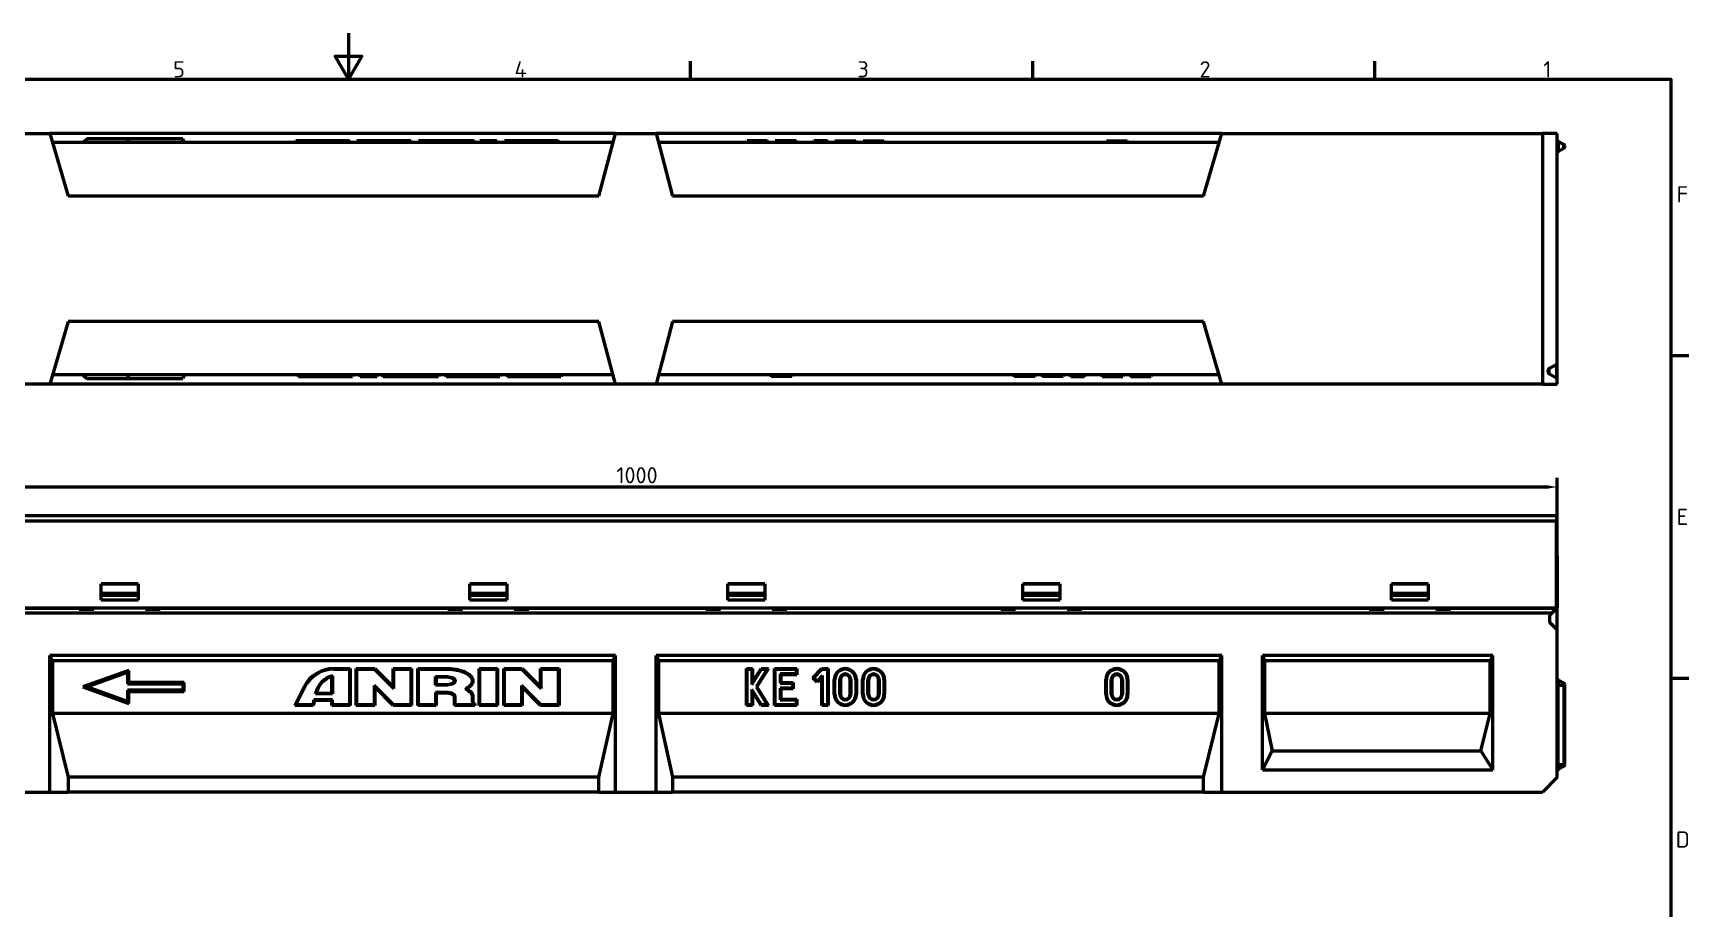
# Model space of a CAD drawing. Header units: millimetres. Extents: x 0 to 1485, y 0 to 1050.
# Drawn here: x 571 to 1470, y 575 to 1050 of the extents above; entities that cross this region are included whole.
import ezdxf

# ---------------------------------------------------------------- set-up
doc = ezdxf.new("R2010")
doc.units = ezdxf.units.MM
doc.header["$LTSCALE"] = 2.5
doc.layers.get('0').update_dxf_attribs({"lineweight": 50})
doc.layers.get('Defpoints').update_dxf_attribs({"lineweight": 50})
for name, color, linetype, lineweight in [('Bemaßung (ISO)', 7, 'Continuous', 50), ('Rahmen (ISO)', 7, 'Continuous', 50), ('Sichtbar (ISO)', 7, 'Continuous', 50), ('Sichtbar schmal (ISO)', 7, 'Continuous', 50)]:
    doc.layers.add(name, color=color, linetype=linetype, lineweight=lineweight)
doc.styles.add('Notiztext (DIN)', font='isocpeur.ttf')
doc.styles.add('TXT 3_5', font='isocpeur.ttf')
doc.dimstyles.new('Anrin Standard (DIN)', dxfattribs={"dimscale": 2.5, "dimtxt": 3.5, "dimasz": 2.5, "dimexe": 2, "dimexo": 0, "dimgap": 0.8, "dimtad": 1, "dimrnd": 1e-08, "dimtxsty": 'TXT 3_5', "dimcen": 0.09, "dimdle": 10, "dimclrd": 256, "dimclre": 256, "dimclrt": 256, "dimadec": 0, "dimazin": 2, "dimtfac": 0.714286, "dimtmove": 0, "dimatfit": 3, "dimfxl": 1, "dimtolj": 1, "dimlwd": -1, "dimlwe": -1, "dimarcsym": 0})

# ---------------------------------------------------------------- blocks, each defined once
blk = doc.blocks.new('Ränder Standardrahmen')
at = {"layer": 'Rahmen (ISO)'}
for p, q in [((371.25, 410), (371.25, 413.9)), ((445.5, 410), (445.5, 413.9)), ((519.75, 410), (519.75, 413.9)), ((584, 350), (587.9, 350)), ((584, 280), (587.9, 280))]:
    blk.add_line(p, q, dxfattribs=at)
at = {"layer": 'Rahmen (ISO)', "flags": 128}
for points in [[(297, 420), (297, 410), (294.11, 415), (299.89, 415), (297, 410)], [(10, 10), (10, 410), (584, 410), (584, 10), (10, 10)]]:
    blk.add_lwpolyline(points, dxfattribs=at)
at = {"layer": 'Rahmen (ISO)', "char_height": 3.5, "attachment_point": 7, "style": 'Notiztext (DIN)'}
for s, insert in [('5', (258.95, 410.4)), ('4', (333.03, 410.4)), ('3', (407.45, 410.4)), ('2', (481.7, 410.4)), ('1', (556.3, 410.4)), ('F', (585.23, 383.25)), ('E', (585.23, 313.25)), ('D', (585.05, 243.25))]:
    blk.add_mtext(s, dxfattribs=dict(at, insert=insert))
blk = doc.blocks.new('*D22')
at = {"layer": 'Bemaßung (ISO)', "transparency": 16777216}
for p, q in [((398.37, 726.26), (398.37, 808.76)), ((1398.37, 726.26), (1398.37, 808.76)), ((404.62, 803.76), (1392.12, 803.76))]:
    blk.add_line(p, q, dxfattribs=at)
for points in [[(404.62, 804.8), (404.62, 802.71), (398.37, 803.76)], [(1392.12, 804.8), (1392.12, 802.71), (1398.37, 803.76)]]:
    blk.add_solid(points, dxfattribs=at)
at = {"layer": 'Defpoints', "color": 0, "transparency": 16777216}
for p in [(1398.37, 803.76), (398.37, 726.26), (1398.37, 726.26)]:
    blk.add_point(p, dxfattribs=at)
at = {"layer": 'Bemaßung (ISO)', "transparency": 16777216, "insert": (887.87, 814.51), "char_height": 8.75, "attachment_point": 1, "style": 'TXT 3_5'}
blk.add_mtext('\\A1;1000', dxfattribs=at)

msp = doc.modelspace()

# ---------------------------------------------------------------- linework, layer by layer
at = {"layer": 'Sichtbar (ISO)'}
for p, q in [((406.369, 995.614), (580.369, 995.614)), ((887.369, 995.614), (580.369, 995.614)), ((580.369, 995.614), (590.413, 961.614)), ((886.044, 990.614), (581.846, 990.614)), ((598.369, 990.614), (600.518, 992.614)), ((622.641, 992.614), (600.518, 992.614)), ((652.641, 992.614), (622.641, 992.614)), ((623.369, 990.614), (622.641, 992.614)), ((653.369, 990.614), (652.641, 992.614)), ((713.369, 990.614), (713.958, 991.614)), ((723.084, 991.614), (713.958, 991.614)), ((723.751, 991.614), (723.084, 991.614)), ((723.369, 990.614), (723.084, 991.614)), ((733.733, 991.614), (723.751, 991.614)), ((724.035, 990.614), (723.751, 991.614)), ((733.369, 990.614), (733.733, 991.614)), ((743.005, 991.614), (733.733, 991.614)), ((743.369, 990.614), (743.005, 991.614)), ((746.702, 990.614), (747.066, 991.614)), ((756.338, 991.614), (747.066, 991.614)), ((766.853, 991.614), (756.338, 991.614)), ((756.702, 990.614), (756.338, 991.614)), ((766.702, 990.614), (766.853, 991.614)), ((776.338, 991.614), (766.853, 991.614)), ((776.702, 990.614), (776.338, 991.614)), ((780.035, 990.614), (780.399, 991.614)), ((789.671, 991.614), (780.399, 991.614)), ((795.035, 991.614), (789.671, 991.614)), ((790.035, 990.614), (789.671, 991.614)), ((800.399, 991.614), (795.035, 991.614)), ((800.035, 990.614), (800.399, 991.614)), ((810.671, 991.614), (800.399, 991.614)), ((811.035, 990.614), (810.671, 991.614)), ((813.369, 990.614), (813.733, 991.614)), ((823.005, 991.614), (813.733, 991.614)), ((823.369, 990.614), (823.005, 991.614)), ((826.702, 990.614), (827.066, 991.614)), ((836.338, 991.614), (827.066, 991.614)), ((846.853, 991.614), (836.338, 991.614)), ((836.702, 990.614), (836.338, 991.614)), ((846.702, 990.614), (846.853, 991.614)), ((856.338, 991.614), (846.853, 991.614)), ((856.702, 990.614), (856.338, 991.614)), ((878.364, 961.614), (887.369, 995.614)), ((887.369, 995.614), (909.369, 995.614)), ((1216.369, 995.614), (909.369, 995.614)), ((909.369, 995.614), (918.374, 961.614)), ((1214.892, 990.614), (910.693, 990.614)), ((958.369, 990.614), (958.733, 991.614)), ((961.338, 991.614), (958.733, 991.614)), ((966.623, 991.614), (961.338, 991.614)), ((961.702, 990.614), (961.338, 991.614)), ((966.423, 990.614), (966.623, 991.614)), ((969.707, 991.614), (966.623, 991.614)), ((970.369, 990.614), (969.707, 991.614)), ((973.702, 990.614), (974.066, 991.614)), ((985.338, 991.614), (974.066, 991.614)), ((985.702, 990.614), (985.338, 991.614)), ((994.369, 990.614), (994.883, 991.614)), ((996.726, 991.614), (994.883, 991.614)), ((999.733, 991.614), (996.726, 991.614)), ((996.726, 990.614), (996.726, 991.614)), ((999.369, 990.614), (999.733, 991.614)), ((1002.338, 991.614), (999.733, 991.614)), ((1002.702, 990.614), (1002.338, 991.614)), ((1006.035, 990.614), (1006.399, 991.614)), ((1006.399, 991.614), (1017.671, 991.614)), ((1018.035, 990.614), (1017.671, 991.614)), ((1021.369, 990.614), (1021.733, 991.614)), ((1021.733, 991.614), (1033.005, 991.614)), ((1033.369, 990.614), (1033.005, 991.614)), ((1153.369, 990.614), (1153.733, 991.614)), ((1153.733, 991.614), (1165.005, 991.614)), ((1165.369, 990.614), (1165.005, 991.614)), ((1206.324, 961.614), (1216.369, 995.614)), ((1216.369, 995.614), (1390.369, 995.614)), ((1390.369, 995.614), (1390.369, 859.614)), ((1398.369, 995.614), (1390.369, 995.614)), ((1398.369, 871.14), (1398.369, 995.614)), ((1398.869, 991.274), (1401.869, 989.542)), ((1402.369, 988.676), (1402.369, 988.449)), ((1398.869, 985.851), (1401.869, 987.583)), ((878.364, 961.614), (590.413, 961.614)), ((1206.324, 961.614), (918.374, 961.614)), ((590.413, 893.614), (580.369, 859.614)), ((878.364, 893.614), (590.413, 893.614)), ((887.369, 859.614), (878.364, 893.614)), ((918.374, 893.614), (909.369, 859.614)), ((1206.324, 893.614), (918.374, 893.614)), ((1216.369, 859.614), (1206.324, 893.614)), ((886.044, 864.614), (581.846, 864.614)), ((598.369, 864.614), (600.518, 862.614)), ((600.518, 862.614), (622.641, 862.614)), ((623.369, 864.614), (622.641, 862.614)), ((622.641, 862.614), (652.641, 862.614)), ((653.369, 864.614), (652.641, 862.614)), ((715.035, 864.614), (715.399, 863.614)), ((715.399, 863.614), (724.885, 863.614)), ((725.035, 864.614), (724.885, 863.614)), ((724.885, 863.614), (735.399, 863.614)), ((735.035, 864.614), (735.399, 863.614)), ((735.399, 863.614), (744.671, 863.614)), ((745.035, 864.614), (744.671, 863.614)), ((748.369, 864.614), (748.733, 863.614)), ((748.733, 863.614), (758.005, 863.614)), ((758.369, 864.614), (758.005, 863.614)), ((760.702, 864.614), (761.066, 863.614)), ((761.066, 863.614), (771.338, 863.614)), ((771.702, 864.614), (771.338, 863.614)), ((771.338, 863.614), (776.702, 863.614)), ((776.702, 863.614), (782.066, 863.614)), ((781.702, 864.614), (782.066, 863.614)), ((782.066, 863.614), (791.338, 863.614)), ((791.702, 864.614), (791.338, 863.614)), ((795.035, 864.614), (795.399, 863.614)), ((795.399, 863.614), (804.885, 863.614)), ((805.035, 864.614), (804.885, 863.614)), ((804.885, 863.614), (815.399, 863.614)), ((815.035, 864.614), (815.399, 863.614)), ((815.399, 863.614), (824.671, 863.614)), ((825.035, 864.614), (824.671, 863.614)), ((828.369, 864.614), (828.733, 863.614)), ((828.733, 863.614), (838.005, 863.614)), ((838.369, 864.614), (838.005, 863.614)), ((838.005, 863.614), (847.986, 863.614)), ((847.702, 864.614), (847.986, 863.614)), ((847.986, 863.614), (848.653, 863.614)), ((848.369, 864.614), (848.653, 863.614)), ((848.653, 863.614), (857.78, 863.614)), ((858.369, 864.614), (857.78, 863.614)), ((1214.892, 864.614), (910.693, 864.614)), ((971.369, 864.614), (971.733, 863.614)), ((983.005, 863.614), (971.733, 863.614)), ((983.369, 864.614), (983.005, 863.614)), ((1103.369, 864.614), (1103.733, 863.614)), ((1115.005, 863.614), (1103.733, 863.614)), ((1115.369, 864.614), (1115.005, 863.614)), ((1118.702, 864.614), (1119.066, 863.614)), ((1130.338, 863.614), (1119.066, 863.614)), ((1130.702, 864.614), (1130.338, 863.614)), ((1134.035, 864.614), (1134.399, 863.614)), ((1134.399, 863.614), (1137.005, 863.614)), ((1137.369, 864.614), (1137.005, 863.614)), ((1137.005, 863.614), (1140.012, 863.614)), ((1140.012, 864.614), (1140.012, 863.614)), ((1140.012, 863.614), (1141.854, 863.614)), ((1142.369, 864.614), (1141.854, 863.614)), ((1151.035, 864.614), (1151.399, 863.614)), ((1151.399, 863.614), (1162.671, 863.614)), ((1163.035, 864.614), (1162.671, 863.614)), ((1166.369, 864.614), (1167.03, 863.614)), ((1167.03, 863.614), (1170.114, 863.614)), ((1170.314, 864.614), (1170.114, 863.614)), ((1170.114, 863.614), (1175.399, 863.614)), ((1175.035, 864.614), (1175.399, 863.614)), ((1175.399, 863.614), (1178.005, 863.614)), ((1178.369, 864.614), (1178.005, 863.614)), ((1393.369, 866.027), (1393.369, 867.098)), ((1393.869, 867.965), (1397.869, 870.274)), ((1397.869, 862.851), (1393.869, 865.161)), ((1398.369, 861.985), (1398.369, 871.14)), ((580.369, 859.614), (406.369, 859.614)), ((887.369, 859.614), (580.369, 859.614)), ((909.369, 859.614), (887.369, 859.614)), ((1216.369, 859.614), (909.369, 859.614)), ((1390.369, 859.614), (1216.369, 859.614)), ((1390.369, 859.614), (1398.369, 859.614)), ((1398.369, 859.614), (1398.369, 861.985)), ((398.869, 788.256), (1397.869, 788.256)), ((1397.869, 788.256), (1397.869, 785.256)), ((1397.869, 738.256), (1397.869, 785.256)), ((1398.369, 766.256), (1397.869, 766.256)), ((1398.369, 766.256), (1398.369, 738.256)), ((608.369, 742.256), (608.369, 751.256)), ((608.369, 751.256), (628.369, 751.256)), ((628.369, 751.156), (608.369, 751.156)), ((628.369, 751.256), (628.369, 742.256)), ((808.369, 742.256), (808.369, 751.256)), ((808.369, 751.256), (828.369, 751.256)), ((828.369, 751.156), (808.369, 751.156)), ((828.369, 751.256), (828.369, 742.256)), ((948.369, 742.256), (948.369, 751.256)), ((948.369, 751.256), (968.369, 751.256)), ((968.369, 751.156), (948.369, 751.156)), ((968.369, 751.256), (968.369, 742.256)), ((1108.369, 742.256), (1108.369, 751.256)), ((1108.369, 751.256), (1128.369, 751.256)), ((1128.369, 751.156), (1108.369, 751.156)), ((1128.369, 751.256), (1128.369, 742.256)), ((1308.369, 742.256), (1308.369, 751.256)), ((1308.369, 751.256), (1328.369, 751.256)), ((1328.369, 751.156), (1308.369, 751.156)), ((1328.369, 751.256), (1328.369, 742.256)), ((398.869, 738.256), (1397.869, 738.256)), ((596.369, 737.756), (480.369, 737.756)), ((596.369, 737.256), (596.369, 738.256)), ((604.369, 737.256), (596.369, 737.256)), ((604.369, 738.256), (604.369, 737.256)), ((632.369, 737.256), (632.369, 738.256)), ((640.369, 737.256), (632.369, 737.256)), ((640.369, 738.256), (640.369, 737.256)), ((796.369, 737.756), (640.369, 737.756)), ((796.369, 737.256), (796.369, 738.256)), ((804.369, 737.256), (796.369, 737.256)), ((804.369, 738.256), (804.369, 737.256)), ((832.369, 737.256), (832.369, 738.256)), ((840.369, 737.256), (832.369, 737.256)), ((840.369, 738.256), (840.369, 737.256)), ((936.369, 737.756), (840.369, 737.756)), ((936.369, 737.256), (936.369, 738.256)), ((944.369, 737.256), (936.369, 737.256)), ((944.369, 738.256), (944.369, 737.256)), ((972.369, 737.256), (972.369, 738.256)), ((980.369, 737.256), (972.369, 737.256)), ((980.369, 738.256), (980.369, 737.256)), ((1096.369, 737.756), (980.369, 737.756)), ((1096.369, 737.256), (1096.369, 738.256)), ((1104.369, 737.256), (1096.369, 737.256)), ((1104.369, 738.256), (1104.369, 737.256)), ((1132.369, 737.256), (1132.369, 738.256)), ((1140.369, 737.256), (1132.369, 737.256)), ((1140.369, 738.256), (1140.369, 737.256)), ((1296.369, 737.756), (1140.369, 737.756)), ((1296.369, 737.256), (1296.369, 738.256)), ((1304.369, 737.256), (1296.369, 737.256)), ((1304.369, 738.256), (1304.369, 737.256)), ((1332.369, 737.256), (1332.369, 738.256)), ((1340.369, 737.256), (1332.369, 737.256)), ((1340.369, 738.256), (1340.369, 737.256)), ((1397.869, 737.756), (1340.369, 737.756)), ((1395.369, 735.256), (1397.869, 737.756)), ((1397.869, 737.756), (1398.369, 738.256)), ((1395.369, 735.256), (401.369, 735.256)), ((1394.369, 734.256), (1395.369, 735.256)), ((1394.369, 730.256), (1394.369, 734.256)), ((1398.369, 726.256), (1394.369, 730.256)), ((1398.369, 646.256), (1398.369, 726.256)), ((887.369, 712.256), (580.369, 712.256)), ((580.369, 638.256), (580.369, 712.256)), ((580.369, 712.256), (581.846, 709.37)), ((886.044, 709.37), (887.369, 712.256)), ((887.369, 638.256), (887.369, 712.256)), ((1216.369, 712.256), (909.369, 712.256)), ((909.369, 638.256), (909.369, 712.256)), ((909.369, 712.256), (910.693, 709.37)), ((1214.892, 709.37), (1216.369, 712.256)), ((1216.369, 638.256), (1216.369, 712.256)), ((1363.369, 712.256), (1238.369, 712.256)), ((1238.369, 650.256), (1238.369, 712.256)), ((1238.369, 712.256), (1239.573, 709.37)), ((1361.892, 709.37), (1363.369, 712.256)), ((1363.369, 650.256), (1363.369, 712.256)), ((886.044, 709.37), (581.846, 709.37)), ((581.846, 709.37), (581.846, 680.817)), ((623.369, 704.256), (598.369, 695.256)), ((600.518, 695.256), (622.641, 703.221)), ((623.369, 704.256), (622.641, 703.221)), ((622.641, 703.221), (622.641, 697.028)), ((623.369, 697.756), (623.369, 704.256)), ((733.369, 691.923), (733.369, 700.782)), ((733.733, 701.257), (733.733, 691.559)), ((734.549, 705.256), (743.369, 705.256)), ((734.549, 704.892), (743.005, 704.892)), ((743.369, 705.256), (743.005, 704.892)), ((743.005, 704.892), (743.005, 685.62)), ((743.369, 705.256), (743.369, 685.256)), ((746.702, 705.256), (756.702, 705.256)), ((746.702, 705.256), (747.066, 704.892)), ((746.702, 685.256), (746.702, 705.256)), ((747.066, 704.892), (756.551, 704.892)), ((747.066, 685.62), (747.066, 704.892)), ((756.702, 705.256), (756.551, 704.892)), ((756.551, 704.892), (767.066, 694.378)), ((756.702, 705.256), (766.702, 695.256)), ((766.702, 705.256), (767.066, 704.892)), ((766.702, 695.256), (766.702, 705.256)), ((766.702, 705.256), (776.702, 705.256)), ((767.066, 694.378), (767.066, 704.892)), ((767.066, 704.892), (776.338, 704.892)), ((776.702, 705.256), (776.338, 704.892)), ((776.338, 704.892), (776.338, 685.62)), ((776.702, 705.256), (776.702, 685.256)), ((780.035, 685.256), (780.035, 705.256)), ((780.035, 705.256), (796.035, 705.256)), ((780.035, 705.256), (780.399, 704.892)), ((780.399, 685.62), (780.399, 704.892)), ((780.399, 704.892), (796.035, 704.892)), ((789.671, 696.226), (789.671, 700.954)), ((790.035, 700.59), (789.671, 700.954)), ((789.671, 700.954), (795.035, 700.954)), ((813.369, 705.256), (813.733, 704.892)), ((813.369, 685.256), (813.369, 705.256)), ((813.369, 705.256), (823.369, 705.256)), ((813.733, 685.62), (813.733, 704.892)), ((813.733, 704.892), (823.005, 704.892)), ((823.369, 705.256), (823.005, 704.892)), ((823.005, 704.892), (823.005, 685.62)), ((823.369, 705.256), (823.369, 685.256)), ((826.702, 705.256), (836.702, 705.256)), ((826.702, 705.256), (827.066, 704.892)), ((826.702, 685.256), (826.702, 705.256)), ((827.066, 704.892), (836.551, 704.892)), ((827.066, 685.62), (827.066, 704.892)), ((836.702, 705.256), (836.551, 704.892)), ((836.551, 704.892), (847.066, 694.378)), ((836.702, 705.256), (846.702, 695.256)), ((846.702, 705.256), (847.066, 704.892)), ((846.702, 695.256), (846.702, 705.256)), ((846.702, 705.256), (856.702, 705.256)), ((847.066, 694.378), (847.066, 704.892)), ((847.066, 704.892), (856.338, 704.892)), ((856.702, 705.256), (856.338, 704.892)), ((856.338, 704.892), (856.338, 685.62)), ((856.702, 705.256), (856.702, 685.256)), ((886.044, 680.817), (886.044, 709.37)), ((1214.892, 709.37), (910.693, 709.37)), ((910.693, 709.37), (910.693, 680.817)), ((958.369, 705.256), (958.733, 704.892)), ((958.369, 685.256), (958.369, 705.256)), ((958.369, 705.256), (961.702, 705.256)), ((958.733, 685.62), (958.733, 704.892)), ((958.733, 704.892), (961.338, 704.892)), ((961.702, 705.256), (961.338, 704.892)), ((961.338, 704.892), (961.338, 696.547)), ((961.338, 696.547), (966.623, 704.892)), ((961.702, 705.256), (961.702, 697.802)), ((961.702, 697.802), (966.423, 705.256)), ((969.707, 704.892), (963.605, 695.256)), ((970.369, 705.256), (964.035, 695.256)), ((966.423, 705.256), (966.623, 704.892)), ((966.423, 705.256), (970.369, 705.256)), ((966.623, 704.892), (969.707, 704.892)), ((970.369, 705.256), (969.707, 704.892)), ((973.702, 705.256), (985.702, 705.256)), ((973.702, 705.256), (974.066, 704.892)), ((973.702, 685.256), (973.702, 705.256)), ((974.066, 704.892), (985.338, 704.892)), ((974.066, 685.62), (974.066, 704.892)), ((985.338, 702.287), (976.671, 702.287)), ((977.035, 701.923), (976.671, 702.287)), ((976.671, 702.287), (976.671, 697.226)), ((985.702, 701.923), (977.035, 701.923)), ((977.035, 701.923), (977.035, 697.59)), ((985.702, 705.256), (985.338, 704.892)), ((985.338, 704.892), (985.338, 702.287)), ((985.702, 701.923), (985.338, 702.287)), ((985.702, 705.256), (985.702, 701.923)), ((994.369, 700.256), (999.369, 705.256)), ((994.883, 700.256), (999.519, 704.892)), ((999.733, 701.421), (996.726, 698.414)), ((999.369, 705.256), (1002.702, 705.256)), ((999.369, 705.256), (999.519, 704.892)), ((999.369, 700.542), (999.733, 701.421)), ((999.519, 704.892), (1002.338, 704.892)), ((999.733, 685.62), (999.733, 701.421)), ((1002.702, 705.256), (1002.338, 704.892)), ((1002.338, 704.892), (1002.338, 685.62)), ((1002.702, 705.256), (1002.702, 685.256)), ((1214.892, 680.817), (1214.892, 709.37)), ((1361.892, 709.37), (1239.573, 709.37)), ((1239.573, 709.37), (1239.573, 680.817)), ((1361.892, 680.817), (1361.892, 709.37)), ((598.369, 695.256), (623.369, 686.256)), ((598.369, 695.256), (600.518, 695.256)), ((622.641, 687.292), (600.518, 695.256)), ((623.369, 697.756), (622.641, 697.028)), ((622.641, 697.028), (652.641, 697.028)), ((652.641, 693.484), (622.641, 693.484)), ((623.369, 692.756), (622.641, 693.484)), ((622.641, 693.484), (622.641, 687.292)), ((653.369, 697.756), (623.369, 697.756)), ((623.369, 692.756), (653.369, 692.756)), ((623.369, 686.256), (623.369, 692.756)), ((653.369, 697.756), (652.641, 697.028)), ((652.641, 697.028), (652.641, 693.484)), ((653.369, 692.756), (652.641, 693.484)), ((653.369, 692.756), (653.369, 697.756)), ((713.369, 685.256), (718.369, 695.256)), ((713.958, 685.62), (718.694, 695.094)), ((724.569, 691.559), (724.752, 692.29)), ((725.035, 691.923), (724.569, 691.559)), ((725.105, 692.202), (725.035, 691.923)), ((725.035, 691.923), (733.369, 691.923)), ((733.369, 691.923), (733.733, 691.559)), ((766.853, 685.62), (756.338, 696.135)), ((756.702, 695.256), (756.338, 696.135)), ((756.338, 696.135), (756.338, 685.62)), ((766.702, 685.256), (756.702, 695.256)), ((756.702, 695.256), (756.702, 685.256)), ((766.702, 695.256), (767.066, 694.378)), ((790.035, 696.59), (789.671, 696.226)), ((795.035, 696.226), (789.671, 696.226)), ((795.035, 692.287), (789.671, 692.287)), ((790.035, 691.923), (789.671, 692.287)), ((789.671, 692.287), (789.671, 685.62)), ((790.035, 700.59), (790.035, 696.59)), ((795.035, 700.59), (790.035, 700.59)), ((790.035, 696.59), (795.035, 696.59)), ((795.035, 691.923), (790.035, 691.923)), ((790.035, 691.923), (790.035, 685.256)), ((846.853, 685.62), (836.338, 696.135)), ((836.702, 695.256), (836.338, 696.135)), ((836.338, 696.135), (836.338, 685.62)), ((846.702, 685.256), (836.702, 695.256)), ((836.702, 695.256), (836.702, 685.256)), ((846.702, 695.256), (847.066, 694.378)), ((961.702, 697.802), (961.338, 696.547)), ((966.623, 685.62), (961.338, 693.966)), ((961.702, 692.711), (961.338, 693.966)), ((961.338, 693.966), (961.338, 685.62)), ((966.423, 685.256), (961.702, 692.711)), ((961.702, 692.711), (961.702, 685.256)), ((964.035, 695.256), (963.605, 695.256)), ((963.605, 695.256), (969.707, 685.62)), ((964.035, 695.256), (970.369, 685.256)), ((977.035, 697.59), (976.671, 697.226)), ((976.671, 697.226), (983.338, 697.226)), ((983.338, 694.62), (976.671, 694.62)), ((977.035, 694.256), (976.671, 694.62)), ((976.671, 694.62), (976.671, 688.226)), ((977.035, 697.59), (983.702, 697.59)), ((983.702, 694.256), (977.035, 694.256)), ((977.035, 694.256), (977.035, 688.59)), ((983.702, 697.59), (983.338, 697.226)), ((983.338, 697.226), (983.338, 694.62)), ((983.702, 694.256), (983.338, 694.62)), ((983.702, 697.59), (983.702, 694.256)), ((996.726, 697.899), (994.369, 700.256)), ((994.369, 700.256), (994.883, 700.256)), ((996.726, 698.414), (994.883, 700.256)), ((999.369, 700.542), (996.726, 697.899)), ((996.726, 697.899), (996.726, 698.414)), ((999.369, 685.256), (999.369, 700.542)), ((1006.035, 691.256), (1006.035, 699.256)), ((1006.399, 691.256), (1006.399, 699.256)), ((1009.005, 691.256), (1009.005, 699.256)), ((1009.369, 699.256), (1009.369, 691.256)), ((1014.702, 691.256), (1014.702, 699.256)), ((1015.066, 699.256), (1015.066, 691.256)), ((1017.671, 699.256), (1017.671, 691.256)), ((1018.035, 699.256), (1018.035, 691.256)), ((1021.369, 691.256), (1021.369, 699.256)), ((1021.733, 691.256), (1021.733, 699.256)), ((1024.338, 691.256), (1024.338, 699.256)), ((1024.702, 699.256), (1024.702, 691.256)), ((1030.035, 691.256), (1030.035, 699.256)), ((1030.399, 699.256), (1030.399, 691.256)), ((1033.005, 699.256), (1033.005, 691.256)), ((1033.369, 699.256), (1033.369, 691.256)), ((1153.369, 691.256), (1153.369, 699.256)), ((1153.733, 691.256), (1153.733, 699.256)), ((1156.338, 691.256), (1156.338, 699.256)), ((1156.702, 699.256), (1156.702, 691.256)), ((1162.035, 691.256), (1162.035, 699.256)), ((1162.399, 699.256), (1162.399, 691.256)), ((1165.005, 699.256), (1165.005, 691.256)), ((1165.369, 699.256), (1165.369, 691.256)), ((1401.869, 697.236), (1398.869, 698.968)), ((1402.369, 696.37), (1402.369, 696.256)), ((1402.369, 653.256), (1402.369, 696.256)), ((623.369, 686.256), (622.641, 687.292)), ((713.369, 685.256), (713.958, 685.62)), ((723.369, 685.256), (713.369, 685.256)), ((723.084, 685.62), (713.958, 685.62)), ((723.751, 688.287), (723.084, 685.62)), ((723.369, 685.256), (723.084, 685.62)), ((724.035, 687.923), (723.369, 685.256)), ((733.733, 688.287), (723.751, 688.287)), ((724.035, 687.923), (723.751, 688.287)), ((733.369, 687.923), (724.035, 687.923)), ((733.733, 691.559), (724.569, 691.559)), ((733.369, 687.923), (733.733, 688.287)), ((733.369, 685.256), (733.369, 687.923)), ((733.369, 685.256), (733.733, 685.62)), ((743.369, 685.256), (733.369, 685.256)), ((733.733, 685.62), (733.733, 688.287)), ((743.005, 685.62), (733.733, 685.62)), ((743.369, 685.256), (743.005, 685.62)), ((746.702, 685.256), (747.066, 685.62)), ((756.702, 685.256), (746.702, 685.256)), ((756.338, 685.62), (747.066, 685.62)), ((756.702, 685.256), (756.338, 685.62)), ((766.702, 685.256), (766.853, 685.62)), ((776.702, 685.256), (766.702, 685.256)), ((776.338, 685.62), (766.853, 685.62)), ((776.702, 685.256), (776.338, 685.62)), ((780.035, 685.256), (780.399, 685.62)), ((790.035, 685.256), (780.035, 685.256)), ((789.671, 685.62), (780.399, 685.62)), ((790.035, 685.256), (789.671, 685.62)), ((800.035, 685.256), (800.035, 689.923)), ((800.035, 685.256), (800.399, 685.62)), ((811.035, 685.256), (800.035, 685.256)), ((800.399, 685.62), (800.399, 689.923)), ((810.671, 685.62), (800.399, 685.62)), ((809.671, 689.923), (809.671, 687.256)), ((810.035, 689.923), (810.035, 687.256)), ((810.671, 685.942), (810.671, 685.62)), ((811.035, 685.256), (810.671, 685.62)), ((811.035, 686.256), (811.035, 685.256)), ((813.369, 685.256), (813.733, 685.62)), ((823.369, 685.256), (813.369, 685.256)), ((823.005, 685.62), (813.733, 685.62)), ((823.369, 685.256), (823.005, 685.62)), ((826.702, 685.256), (827.066, 685.62)), ((836.702, 685.256), (826.702, 685.256)), ((836.338, 685.62), (827.066, 685.62)), ((836.702, 685.256), (836.338, 685.62)), ((846.702, 685.256), (846.853, 685.62)), ((856.702, 685.256), (846.702, 685.256)), ((856.338, 685.62), (846.853, 685.62)), ((856.702, 685.256), (856.338, 685.62)), ((958.369, 685.256), (958.733, 685.62)), ((961.702, 685.256), (958.369, 685.256)), ((961.338, 685.62), (958.733, 685.62)), ((961.702, 685.256), (961.338, 685.62)), ((966.423, 685.256), (966.623, 685.62)), ((970.369, 685.256), (966.423, 685.256)), ((969.707, 685.62), (966.623, 685.62)), ((970.369, 685.256), (969.707, 685.62)), ((973.702, 685.256), (974.066, 685.62)), ((985.702, 685.256), (973.702, 685.256)), ((985.338, 685.62), (974.066, 685.62)), ((977.035, 688.59), (976.671, 688.226)), ((976.671, 688.226), (985.338, 688.226)), ((977.035, 688.59), (985.702, 688.59)), ((985.702, 688.59), (985.338, 688.226)), ((985.338, 688.226), (985.338, 685.62)), ((985.702, 685.256), (985.338, 685.62)), ((985.702, 688.59), (985.702, 685.256)), ((999.369, 685.256), (999.733, 685.62)), ((1002.702, 685.256), (999.369, 685.256)), ((1002.338, 685.62), (999.733, 685.62)), ((1002.702, 685.256), (1002.338, 685.62)), ((886.044, 680.817), (581.846, 680.817)), ((581.846, 680.817), (590.413, 646.256)), ((878.364, 646.256), (886.044, 680.817)), ((1214.892, 680.817), (910.693, 680.817)), ((910.693, 680.817), (918.374, 646.256)), ((1206.324, 646.256), (1214.892, 680.817)), ((1361.892, 680.817), (1239.573, 680.817)), ((1239.573, 680.817), (1243.674, 660.527)), ((1356.862, 660.527), (1361.892, 680.817)), ((1238.369, 650.256), (1243.674, 660.527)), ((1243.674, 660.527), (1356.862, 660.527)), ((1356.862, 660.527), (1363.369, 650.256)), ((1238.369, 650.256), (1363.369, 650.256)), ((1401.869, 652.277), (1398.869, 650.545)), ((1402.369, 653.256), (1402.369, 653.143)), ((406.369, 638.256), (580.369, 638.256)), ((580.369, 638.256), (590.413, 638.256)), ((878.364, 646.256), (590.413, 646.256)), ((590.413, 646.256), (590.413, 638.256)), ((878.364, 638.256), (590.413, 638.256)), ((878.364, 638.256), (878.364, 646.256)), ((878.364, 638.256), (887.369, 638.256)), ((887.369, 638.256), (909.369, 638.256)), ((909.369, 638.256), (918.374, 638.256)), ((1206.324, 646.256), (918.374, 646.256)), ((918.374, 646.256), (918.374, 638.256)), ((1206.324, 638.256), (918.374, 638.256)), ((1206.324, 638.256), (1206.324, 646.256)), ((1206.324, 638.256), (1216.369, 638.256)), ((1216.369, 638.256), (1390.369, 638.256)), ((1398.369, 646.256), (1390.369, 638.256))]:
    msp.add_line(p, q, dxfattribs=at)
for centre, radius, start, end in [((1399.369, 992.14), 1, 180, 240), ((1401.369, 988.676), 1, 0, 60), ((1401.369, 988.449), 1, 300, 0), ((1399.369, 984.985), 1, 120, 180), ((1394.369, 867.098), 1, 120, 180), ((1394.369, 866.027), 1, 180, 240), ((1397.369, 871.14), 1, 300, 0), ((1397.369, 861.985), 1, 0, 60), ((734.549, 687.166), 18.09, 90, 153.434949), ((734.549, 687.166), 17.726, 90, 153.434949), ((736.702, 689.302), 12.318, 103.949179, 165.963757), ((736.702, 689.302), 11.954, 106.191505, 165.963757), ((1012.035, 699.256), 6, 0, 180), ((1012.035, 699.256), 5.636, 0, 180), ((1012.035, 699.256), 3.031, 0, 180), ((1012.035, 699.256), 2.667, 0, 180), ((1027.369, 699.256), 6, 0, 180), ((1027.369, 699.256), 5.636, 0, 180), ((1027.369, 699.256), 3.031, 0, 180), ((1027.369, 699.256), 2.667, 0, 180), ((1159.369, 699.256), 6, 0, 180), ((1159.369, 699.256), 5.636, 0, 180), ((1159.369, 699.256), 3.031, 0, 180), ((1159.369, 699.256), 2.667, 0, 180), ((806.557, 694.192), 0.364, 118.479954, 241.935979), ((1399.369, 699.834), 1, 180, 240), ((1401.369, 696.37), 1, 0, 60), ((811.035, 687.256), 1.364, 180, 254.523319), ((811.035, 687.256), 1, 180, 270), ((1012.035, 691.256), 6, 180, 0), ((1012.035, 691.256), 5.636, 180, 0), ((1012.035, 691.256), 3.031, 180, 0), ((1012.035, 691.256), 2.667, 180, 0), ((1027.369, 691.256), 6, 180, 0), ((1027.369, 691.256), 5.636, 180, 0), ((1027.369, 691.256), 3.031, 180, 0), ((1027.369, 691.256), 2.667, 180, 0), ((1159.369, 691.256), 6, 180, 0), ((1159.369, 691.256), 5.636, 180, 0), ((1159.369, 691.256), 3.031, 180, 0), ((1159.369, 691.256), 2.667, 180, 0), ((1399.369, 649.679), 1, 120, 180), ((1401.369, 653.143), 1, 300, 0)]:
    msp.add_arc(centre, radius, start, end, dxfattribs=at)
for points, degree in [([(733.369, 700.782), (733.547, 701.02), (733.733, 701.257)], 2), ([(806.557, 694.192), (807.669, 693.599), (809.426, 692.239), (810.035, 690.695), (810.035, 689.923)], 3), ([(811.035, 686.256), (810.878, 686.099), (810.671, 685.942)], 2)]:
    msp.add_open_spline(points, degree=degree, dxfattribs=at)
for points, knots in [([(795.035, 700.954), (796.382, 700.954), (798.384, 700.625), (799.914, 699.73), (800.466, 698.897), (800.365, 698.1), (799.813, 697.392), (798.384, 696.554), (796.382, 696.226), (795.035, 696.226)], [-1.5707963, -1.5707963, -1.5707963, -1.5707963, -0.7853982, -0.3926991, -0.0981748, 0.1963495, 0.3926991, 0.7853982, 1.5707963, 1.5707963, 1.5707963, 1.5707963]), ([(796.035, 705.256), (798.708, 705.256), (803.378, 704.6), (808.202, 702.29), (809.623, 700.458), (810.178, 698.567), (810.022, 697.593), (808.873, 695.764), (807.879, 694.909), (806.557, 694.192)], [-1.5707963, -1.5707963, -1.5707963, -1.5707963, -0.9979986, -0.5684004, -0.1388021, -0.1388021, 0.2907962, 0.2907962, 0.7203944, 0.7203944, 0.7203944, 0.7203944]), ([(796.035, 704.892), (797.316, 704.892), (798.596, 704.807), (800.638, 704.53), (801.429, 704.384), (804.797, 703.586), (806.961, 702.558), (808.657, 700.983), (808.981, 700.585), (809.446, 699.785), (809.588, 699.382), (809.697, 698.599), (809.673, 698.219), (809.468, 697.456), (809.286, 697.073), (808.478, 695.915), (807.577, 695.16), (806.383, 694.512)], [-1.5707963, -1.5707963, -1.5707963, -1.5707963, -1.2929744, -1.2929744, -1.1094559, -1.1094559, -0.4738838, -0.4738838, -0.2700097, -0.2700097, -0.0661356, -0.0661356, 0.1273485, 0.1273485, 0.3208326, 0.3208326, 0.7203944, 0.7203944, 0.7203944, 0.7203944]), ([(795.035, 696.59), (796.344, 696.59), (798.294, 696.915), (799.589, 697.693), (800.019, 698.26), (800.084, 698.789), (799.682, 699.43), (798.294, 700.264), (796.344, 700.59), (795.035, 700.59)], [-1.5707963, -1.5707963, -1.5707963, -1.5707963, -0.7853982, -0.3926991, -0.1963495, 0.0981748, 0.3926991, 0.7853982, 1.5707963, 1.5707963, 1.5707963, 1.5707963]), ([(800.399, 689.923), (800.399, 690.108), (800.354, 690.291), (800.219, 690.571), (800.15, 690.676), (799.788, 691.119), (799.361, 691.397), (798.489, 691.77), (798.104, 691.893), (797.292, 692.088), (796.868, 692.161), (795.975, 692.261), (795.505, 692.287), (795.035, 692.287)], [-3.1415927, -3.1415927, -3.1415927, -3.1415927, -2.9511233, -2.9511233, -2.8253065, -2.8253065, -2.3895705, -2.3895705, -2.1100262, -2.1100262, -1.8447282, -1.8447282, -1.5707963, -1.5707963, -1.5707963, -1.5707963]), ([(800.035, 689.923), (800.035, 690.054), (799.971, 690.316), (799.589, 690.819), (798.294, 691.598), (796.344, 691.923), (795.035, 691.923)], [-3.1415927, -3.1415927, -3.1415927, -3.1415927, -2.9452431, -2.7488936, -2.3561945, -1.5707963, -1.5707963, -1.5707963, -1.5707963]), ([(806.386, 693.871), (806.648, 693.731), (806.896, 693.587), (807.283, 693.341), (807.431, 693.241), (808.06, 692.79), (808.466, 692.423), (808.99, 691.809), (809.158, 691.567), (809.417, 691.093), (809.511, 690.863), (809.639, 690.396), (809.671, 690.159), (809.671, 689.923)], [-0.6949133, -0.6949133, -0.6949133, -0.6949133, -0.6106505, -0.6106505, -0.55498972, -0.55498972, -0.36222206, -0.36222206, -0.23855288, -0.23855288, -0.12118626, -0.12118626, 0, 0, 0, 0])]:
    msp.add_open_spline(points, degree=3, knots=knots, dxfattribs=at)
at = {"layer": 'Sichtbar schmal (ISO)'}
for p, q in [((795.035, 990.614), (795.035, 991.614)), ((1398.869, 991.274), (1398.869, 985.851)), ((1401.869, 987.583), (1401.869, 989.542)), ((776.702, 864.614), (776.702, 863.614)), ((1393.869, 865.161), (1393.869, 867.965)), ((1397.869, 870.274), (1397.869, 862.851)), ((1397.869, 785.256), (398.869, 785.256)), ((628.369, 745.872), (608.369, 745.872)), ((828.369, 745.872), (808.369, 745.872)), ((968.369, 745.872), (948.369, 745.872)), ((1128.369, 745.872), (1108.369, 745.872)), ((1328.369, 745.872), (1308.369, 745.872)), ((628.369, 745.432), (608.369, 745.432)), ((628.369, 744.828), (608.369, 744.828)), ((628.369, 742.256), (608.369, 742.256)), ((828.369, 745.432), (808.369, 745.432)), ((828.369, 744.828), (808.369, 744.828)), ((828.369, 742.256), (808.369, 742.256)), ((968.369, 745.432), (948.369, 745.432)), ((968.369, 744.828), (948.369, 744.828)), ((968.369, 742.256), (948.369, 742.256)), ((1128.369, 745.432), (1108.369, 745.432)), ((1128.369, 744.828), (1108.369, 744.828)), ((1128.369, 742.256), (1108.369, 742.256)), ((1328.369, 745.432), (1308.369, 745.432)), ((1328.369, 744.828), (1308.369, 744.828)), ((1328.369, 742.256), (1308.369, 742.256)), ((734.549, 705.256), (734.549, 704.892)), ((795.035, 700.59), (795.035, 700.954)), ((796.035, 705.256), (796.035, 704.892)), ((718.369, 695.256), (718.694, 695.094)), ((725.105, 692.202), (724.752, 692.29)), ((795.035, 696.59), (795.035, 696.226)), ((795.035, 691.923), (795.035, 692.287)), ((806.557, 694.192), (806.383, 694.512)), ((806.557, 694.192), (806.386, 693.871)), ((1006.035, 699.256), (1006.399, 699.256)), ((1009.369, 699.256), (1009.005, 699.256)), ((1014.702, 699.256), (1015.066, 699.256)), ((1018.035, 699.256), (1017.671, 699.256)), ((1021.369, 699.256), (1021.733, 699.256)), ((1024.702, 699.256), (1024.338, 699.256)), ((1030.035, 699.256), (1030.399, 699.256)), ((1033.369, 699.256), (1033.005, 699.256)), ((1153.369, 699.256), (1153.733, 699.256)), ((1156.702, 699.256), (1156.338, 699.256)), ((1162.035, 699.256), (1162.399, 699.256)), ((1165.369, 699.256), (1165.005, 699.256)), ((1398.369, 696.256), (1398.869, 696.256)), ((1398.869, 698.968), (1398.869, 696.256)), ((1398.869, 653.256), (1398.869, 696.256)), ((1398.869, 696.256), (1401.869, 696.256)), ((1401.869, 696.256), (1401.869, 697.236)), ((1401.869, 696.256), (1402.369, 696.256)), ((1401.869, 696.256), (1401.869, 653.256)), ((800.035, 689.923), (800.399, 689.923)), ((810.035, 689.923), (809.671, 689.923)), ((810.035, 687.256), (809.671, 687.256)), ((1006.035, 691.256), (1006.399, 691.256)), ((1009.369, 691.256), (1009.005, 691.256)), ((1014.702, 691.256), (1015.066, 691.256)), ((1018.035, 691.256), (1017.671, 691.256)), ((1021.369, 691.256), (1021.733, 691.256)), ((1024.702, 691.256), (1024.338, 691.256)), ((1030.035, 691.256), (1030.399, 691.256)), ((1033.369, 691.256), (1033.005, 691.256)), ((1153.369, 691.256), (1153.733, 691.256)), ((1156.702, 691.256), (1156.338, 691.256)), ((1162.035, 691.256), (1162.399, 691.256)), ((1165.369, 691.256), (1165.005, 691.256)), ((1398.869, 653.256), (1398.369, 653.256)), ((1398.869, 653.256), (1398.869, 650.545)), ((1398.869, 653.256), (1401.869, 653.256)), ((1401.869, 653.256), (1402.369, 653.256)), ((1401.869, 652.277), (1401.869, 653.256))]:
    msp.add_line(p, q, dxfattribs=at)

# ---------------------------------------------------------------- block references
at = {"xscale": 2.5, "yscale": 2.5, "zscale": 2.5}
msp.add_blockref('Ränder Standardrahmen', (0, 0), dxfattribs=at)

# ---------------------------------------------------------------- dimensions: what is measured, and where the dimension line sits
at = {"layer": 'Bemaßung (ISO)'}
dim = msp.add_linear_dim(base=(1398.369, 803.756), p1=(398.369, 726.256), p2=(1398.369, 726.256), angle=180, dimstyle='Anrin Standard (DIN)', override={"dimgap": 0.8, "dimdec": 2, "dimtol": 0, "dimlim": 0, "dimtp": 0, "dimtm": 0, "dimtdec": 2, "dimtofl": 0, "dimatfit": 1}, dxfattribs=at)
dim.commit()
dim.dimension.update_dxf_attribs({"geometry": '*D22', "text_midpoint": (898.369, 803.756), "dimtype": 160})

doc.saveas('drawing.dxf')
